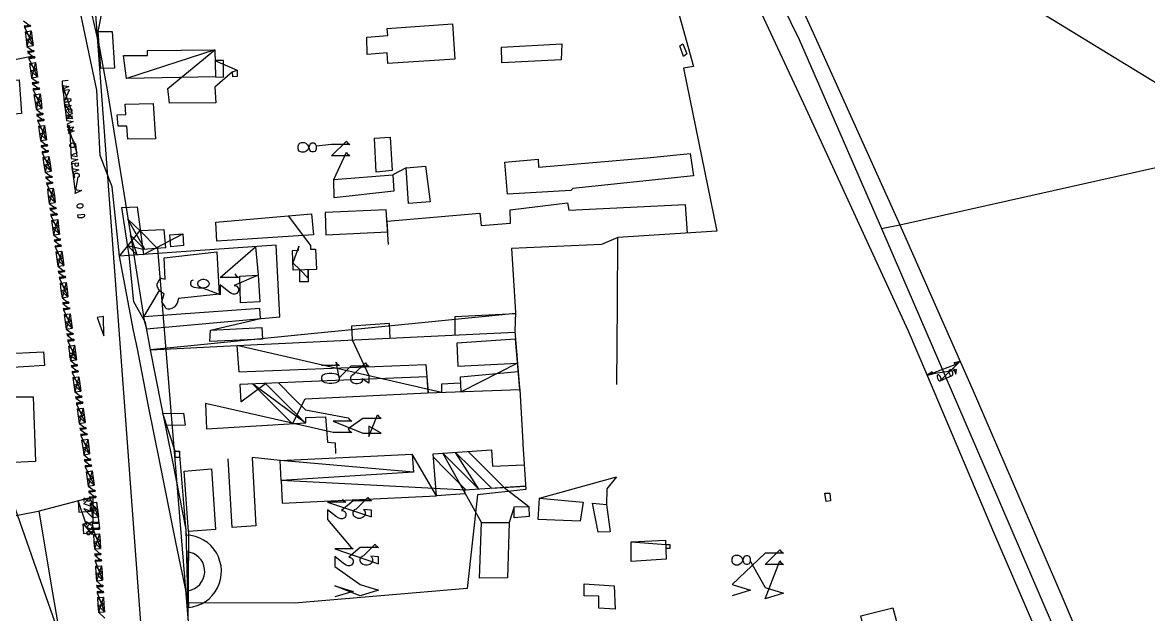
# Model space of a CAD drawing. Header units: metres. Extents: x 0 to 805, y 0 to 1107.
# Drawn here: x 180.3 to 508.9, y 259.1 to 432 of the extents above; entities that cross this region are included whole.
import ezdxf

# ---------------------------------------------------------------- set-up
doc = ezdxf.new("R2010")
doc.units = ezdxf.units.M
for name, color, linetype in [('GUIDES', 8, 'Continuous'), ('PLOTS_FINAL', 1, 'Continuous'), ('ROADS', 7, 'Continuous')]:
    doc.layers.add(name, color=color, linetype=linetype)

msp = doc.modelspace()

# ---------------------------------------------------------------- linework, layer by layer
at = {"layer": 'GUIDES'}
for points in [[(182.62, 430.9), (180.78, 430.96), (182.56, 431.21), (182.62, 430.9)], [(180.84, 430.64), (182.62, 430.9), (180.78, 430.96), (180.84, 430.64)], [(305.81, 431.6), (306.51, 421.24), (286.89, 420.04), (286.7, 423.15), (280.92, 422.64), (280.79, 427.66), (286.89, 428.23), (286.7, 430.26), (305.81, 431.6)], [(183.13, 427.34), (181.03, 429.25), (182.81, 429.5), (183.13, 427.34)], [(181.35, 427.09), (183.13, 427.34), (181.03, 429.25), (181.35, 427.09)], [(183.38, 425.25), (181.35, 427.09), (183.13, 427.34), (183.38, 425.25)], [(206.43, 429.37), (207.19, 418.64), (203.19, 418.51), (202.37, 429.37), (206.43, 429.37)], [(181.6, 424.99), (183.38, 425.25), (181.35, 427.09), (181.6, 424.99)], [(236.4, 423.98), (236.59, 416.1), (210.62, 415.66), (209.73, 422.39), (216.78, 422.39), (216.78, 423.85), (236.4, 423.98)], [(337.69, 425.75), (337.56, 421.05), (320.22, 420.23), (320.1, 424.74), (337.69, 425.75)], [(373.06, 425.75), (374.2, 422.83), (373.18, 422.01), (372.17, 425.12), (373.06, 425.75)], [(183.63, 423.47), (181.86, 423.59), (183.57, 423.85), (183.63, 423.47)], [(181.86, 423.21), (183.63, 423.47), (181.86, 423.59), (181.86, 423.21)], [(183.89, 421.69), (182.05, 421.82), (183.83, 422.07), (183.89, 421.69)], [(182.11, 421.44), (183.89, 421.69), (182.05, 421.82), (182.11, 421.44)], [(184.4, 418.2), (182.3, 420.04), (184.08, 420.29), (184.4, 418.2)], [(182.62, 417.94), (184.4, 418.2), (182.3, 420.04), (182.62, 417.94)], [(184.71, 416.1), (182.62, 417.94), (184.4, 418.2), (184.71, 416.1)], [(182.94, 415.85), (184.71, 416.1), (182.62, 417.94), (182.94, 415.85)], [(242.94, 418.07), (242.94, 416.23), (241.67, 416.1), (241.55, 417.56), (242.94, 418.07)], [(184.97, 414.32), (183.13, 414.39), (184.9, 414.64), (184.97, 414.32)], [(183.19, 414.07), (184.97, 414.32), (183.13, 414.39), (183.19, 414.07)], [(185.22, 412.55), (183.38, 412.67), (185.16, 412.93), (185.22, 412.55)], [(183.44, 412.29), (185.22, 412.55), (183.38, 412.67), (183.44, 412.29)], [(185.73, 408.99), (183.63, 410.89), (185.41, 411.15), (185.73, 408.99)], [(183.95, 408.74), (185.73, 408.99), (183.63, 410.89), (183.95, 408.74)], [(185.98, 406.89), (183.95, 408.74), (185.73, 408.99), (185.98, 406.89)], [(184.27, 406.64), (185.98, 406.89), (183.95, 408.74), (184.27, 406.64)], [(192.46, 409.56), (194.3, 409.75), (194.37, 409.31), (194.3, 409.05), (194.11, 408.93), (193.92, 408.8), (193.67, 408.74), (193.29, 408.67), (192.97, 408.67), (192.78, 408.74), (192.59, 408.86), (192.52, 409.05), (192.46, 409.56)], [(218.43, 408.29), (219.13, 398), (211, 397.88), (210.75, 401.69), (208.21, 401.75), (207.89, 404.99), (210.43, 405.12), (210.3, 408.16), (218.43, 408.29)], [(186.24, 405.12), (184.46, 405.24), (186.24, 405.5), (186.24, 405.12)], [(184.52, 404.86), (186.24, 405.12), (184.46, 405.24), (184.52, 404.86)], [(186.49, 403.4), (184.71, 403.46), (186.49, 403.72), (186.49, 403.4)], [(184.78, 403.15), (186.49, 403.4), (184.71, 403.46), (184.78, 403.15)], [(187, 399.85), (184.97, 401.69), (186.75, 401.94), (187, 399.85)], [(185.29, 399.59), (187, 399.85), (184.97, 401.69), (185.29, 399.59)], [(187.32, 397.75), (185.29, 399.59), (187, 399.85), (187.32, 397.75)], [(185.54, 397.5), (187.32, 397.75), (185.29, 399.59), (185.54, 397.5)], [(287.58, 398.51), (288.22, 388.73), (283.52, 388.29), (283.08, 398.19), (287.58, 398.51)], [(187.57, 395.97), (185.79, 396.1), (187.51, 396.35), (187.57, 395.97)], [(185.79, 395.72), (187.57, 395.97), (185.79, 396.1), (185.79, 395.72)], [(187.83, 394.19), (186.05, 394.32), (187.76, 394.57), (187.83, 394.19)], [(195.89, 396.42), (195.76, 396.54), (195.57, 396.61), (195.38, 396.67), (195.13, 396.73), (194.68, 396.67), (194.43, 396.54), (194.24, 396.48), (194.11, 396.35), (194.05, 396.16), (194.05, 395.91), (194.18, 395.78), (194.37, 395.65), (194.56, 395.59), (194.81, 395.53), (195.26, 395.59), (195.51, 395.72), (195.7, 395.78), (195.83, 395.97), (195.89, 396.1), (195.89, 396.42)], [(186.05, 393.94), (187.83, 394.19), (186.05, 394.32), (186.05, 393.94)], [(188.33, 390.7), (186.24, 392.54), (188.02, 392.8), (188.33, 390.7)], [(186.56, 390.45), (188.33, 390.7), (186.24, 392.54), (186.56, 390.45)], [(375.21, 393.69), (376.17, 387.21), (340.92, 383.53), (340.35, 382.95), (321.81, 381.81), (321.05, 391.21), (330.76, 392.03), (330.89, 389.69), (362.58, 392.42), (375.21, 393.69)], [(188.65, 388.54), (186.56, 390.45), (188.33, 390.7), (188.65, 388.54)], [(186.87, 388.29), (188.65, 388.54), (186.56, 390.45), (186.87, 388.29)], [(297.93, 390.07), (299.27, 379.59), (292.98, 379.14), (292.28, 389.49), (297.93, 390.07)], [(188.91, 386.83), (187.06, 386.89), (188.84, 387.15), (188.91, 386.83)], [(187.13, 386.57), (188.91, 386.83), (187.06, 386.89), (187.13, 386.57)], [(189.1, 385.05), (187.32, 385.18), (189.1, 385.37), (189.1, 385.05)], [(187.38, 384.8), (189.1, 385.05), (187.32, 385.18), (187.38, 384.8)], [(288.35, 387.46), (288.66, 382.7), (271.26, 380.73), (271.14, 386.13), (288.35, 387.46)], [(189.6, 381.49), (187.57, 383.4), (189.29, 383.59), (189.6, 381.49)], [(187.83, 381.24), (189.6, 381.49), (187.57, 383.4), (187.83, 381.24)], [(189.86, 379.4), (187.83, 381.24), (189.6, 381.49), (189.86, 379.4)], [(188.08, 379.14), (189.86, 379.4), (187.83, 381.24), (188.08, 379.14)], [(190.11, 377.62), (188.27, 377.75), (190.05, 378), (190.11, 377.62)], [(197.99, 378.64), (197.86, 378.83), (197.67, 378.89), (197.48, 378.95), (197.22, 379.02), (196.78, 378.95), (196.53, 378.83), (196.33, 378.76), (196.21, 378.57), (196.14, 378.45), (196.14, 378.19), (196.27, 378.06), (196.46, 377.94), (196.65, 377.87), (196.91, 377.81), (197.35, 377.87), (197.6, 378), (197.8, 378.06), (197.92, 378.26), (197.99, 378.38), (197.99, 378.64)], [(188.33, 377.37), (190.11, 377.62), (188.27, 377.75), (188.33, 377.37)], [(190.37, 375.84), (188.52, 375.97), (190.3, 376.22), (190.37, 375.84)], [(188.59, 375.59), (190.37, 375.84), (188.52, 375.97), (188.59, 375.59)], [(196.46, 375.78), (198.3, 376.03), (198.37, 375.52), (198.3, 375.27), (198.11, 375.14), (197.92, 375.02), (197.67, 374.95), (197.29, 374.89), (196.97, 374.95), (196.78, 374.95), (196.59, 375.08), (196.53, 375.27), (196.46, 375.78)], [(264.6, 376.1), (265.23, 369.94), (237.04, 368.16), (236.72, 373.68), (257.87, 375.52), (264.6, 376.1)], [(190.81, 372.35), (188.78, 374.19), (190.56, 374.45), (190.81, 372.35)], [(189.03, 372.1), (190.81, 372.35), (188.78, 374.19), (189.03, 372.1)], [(191.13, 370.19), (189.03, 372.1), (190.81, 372.35), (191.13, 370.19)], [(189.35, 370), (191.13, 370.19), (189.03, 372.1), (189.35, 370)], [(191.32, 368.41), (189.54, 368.54), (191.32, 368.79), (191.32, 368.41)], [(189.6, 368.22), (191.32, 368.41), (189.54, 368.54), (189.6, 368.22)], [(227.13, 370.25), (227.32, 366.89), (223.58, 366.44), (223.26, 370), (227.13, 370.25)], [(191.57, 366.7), (189.79, 366.76), (191.51, 367.02), (191.57, 366.7)], [(189.79, 366.44), (191.57, 366.7), (189.79, 366.76), (189.79, 366.44)], [(192.08, 363.14), (189.98, 365.05), (191.76, 365.24), (192.08, 363.14)], [(190.3, 362.89), (192.08, 363.14), (189.98, 365.05), (190.3, 362.89)], [(192.33, 361.05), (190.3, 362.89), (192.08, 363.14), (192.33, 361.05)], [(190.56, 360.79), (192.33, 361.05), (190.3, 362.89), (190.56, 360.79)], [(192.59, 359.27), (190.75, 359.4), (192.52, 359.59), (192.59, 359.27)], [(190.81, 359.01), (192.59, 359.27), (190.75, 359.4), (190.81, 359.01)], [(192.84, 357.49), (191, 357.62), (192.78, 357.87), (192.84, 357.49)], [(191.06, 357.24), (192.84, 357.49), (191, 357.62), (191.06, 357.24)], [(193.29, 354), (191.25, 355.84), (193.03, 356.09), (193.29, 354)], [(191.51, 353.74), (193.29, 354), (191.25, 355.84), (191.51, 353.74)], [(193.54, 351.84), (191.51, 353.74), (193.29, 354), (193.54, 351.84)], [(191.83, 351.59), (193.54, 351.84), (191.51, 353.74), (191.83, 351.59)], [(193.79, 350.06), (192.02, 350.19), (193.73, 350.44), (193.79, 350.06)], [(192.02, 349.87), (193.79, 350.06), (192.02, 350.19), (192.02, 349.87)], [(194.05, 348.35), (192.21, 348.41), (193.99, 348.66), (194.05, 348.35)], [(192.27, 348.09), (194.05, 348.35), (192.21, 348.41), (192.27, 348.09)], [(194.49, 344.79), (192.46, 346.7), (194.24, 346.89), (194.49, 344.79)], [(192.78, 344.54), (194.49, 344.79), (192.46, 346.7), (192.78, 344.54)], [(203.95, 346.12), (202.11, 345.81), (204.02, 340.47), (203.95, 346.12)], [(194.81, 342.7), (192.78, 344.54), (194.49, 344.79), (194.81, 342.7)], [(193.03, 342.44), (194.81, 342.7), (192.78, 344.54), (193.03, 342.44)], [(250.12, 342.89), (250.31, 339.52), (235.01, 338.82), (235.13, 342.12), (250.12, 342.89)], [(195.06, 340.92), (193.22, 341.04), (195, 341.23), (195.06, 340.92)], [(193.29, 340.66), (195.06, 340.92), (193.22, 341.04), (193.29, 340.66)], [(195.26, 339.14), (193.48, 339.27), (195.26, 339.52), (195.26, 339.14)], [(193.54, 338.89), (195.26, 339.14), (193.48, 339.27), (193.54, 338.89)], [(186.43, 335.77), (186.68, 331.84), (174.49, 331.01), (174.24, 335.2), (186.43, 335.77)], [(195.76, 335.58), (193.73, 337.49), (195.45, 337.74), (195.76, 335.58)], [(193.99, 335.39), (195.76, 335.58), (193.73, 337.49), (193.99, 335.39)], [(195.83, 334.95), (193.99, 335.39), (195.76, 335.58), (195.83, 334.95)], [(194.05, 334.69), (195.83, 334.95), (193.99, 335.39), (194.05, 334.69)], [(196.02, 333.49), (194.05, 334.69), (195.83, 334.95), (196.02, 333.49)], [(194.3, 333.23), (196.02, 333.49), (194.05, 334.69), (194.3, 333.23)], [(196.27, 331.71), (194.49, 331.84), (196.27, 332.09), (196.27, 331.71)], [(452.49, 332.15), (452.24, 332.66), (454.02, 333.11), (452.49, 332.15)], [(194.56, 331.52), (196.27, 331.71), (194.49, 331.84), (194.56, 331.52)], [(196.53, 330), (194.75, 330.06), (196.46, 330.31), (196.53, 330)], [(194.75, 329.74), (196.53, 330), (194.75, 330.06), (194.75, 329.74)], [(446.08, 329.42), (445.83, 329.93), (444.3, 328.98), (446.08, 329.42)], [(448.24, 327.39), (448.43, 327.58), (448.43, 327.84), (448.3, 328.28), (448.24, 328.53), (447.99, 328.85), (447.79, 329.04), (447.54, 329.04), (447.41, 328.98), (447.29, 328.85), (447.22, 328.53), (447.35, 328.15), (447.48, 327.9), (447.67, 327.52), (447.92, 327.33), (448.11, 327.33), (448.24, 327.39)], [(451.67, 328.85), (451.86, 329.04), (451.86, 329.3), (451.8, 329.74), (451.67, 329.93), (451.41, 330.31), (451.22, 330.5), (450.97, 330.5), (450.84, 330.44), (450.72, 330.31), (450.72, 330), (450.78, 329.61), (450.91, 329.36), (451.1, 328.98), (451.35, 328.79), (451.54, 328.79), (451.67, 328.85)], [(197.03, 326.44), (195, 328.34), (196.72, 328.53), (197.03, 326.44)], [(195.26, 326.19), (197.03, 326.44), (195, 328.34), (195.26, 326.19)], [(197.35, 324.34), (195.26, 326.19), (197.03, 326.44), (197.35, 324.34)], [(195.57, 324.09), (197.35, 324.34), (195.26, 326.19), (195.57, 324.09)], [(183.44, 322.69), (184.08, 303.77), (175.63, 303.39), (175.19, 322.69), (183.44, 322.69)], [(197.6, 322.57), (195.76, 322.69), (197.54, 322.95), (197.6, 322.57)], [(195.83, 322.31), (197.6, 322.57), (195.76, 322.69), (195.83, 322.31)], [(197.86, 320.79), (196.02, 320.91), (197.8, 321.17), (197.86, 320.79)], [(196.08, 320.53), (197.86, 320.79), (196.02, 320.91), (196.08, 320.53)], [(198.3, 317.3), (196.27, 319.14), (198.05, 319.39), (198.3, 317.3)], [(196.59, 317.04), (198.3, 317.3), (196.27, 319.14), (196.59, 317.04)], [(198.62, 315.14), (196.59, 317.04), (198.3, 317.3), (198.62, 315.14)], [(196.84, 314.88), (198.62, 315.14), (196.59, 317.04), (196.84, 314.88)], [(198.87, 313.42), (197.03, 313.49), (198.81, 313.74), (198.87, 313.42)], [(197.1, 313.17), (198.87, 313.42), (197.03, 313.49), (197.1, 313.17)], [(199.13, 311.64), (197.29, 311.71), (199.07, 311.96), (199.13, 311.64)], [(197.35, 311.39), (199.13, 311.64), (197.29, 311.71), (197.35, 311.39)], [(199.64, 308.09), (197.54, 309.99), (199.32, 310.25), (199.64, 308.09)], [(197.86, 307.83), (199.64, 308.09), (197.54, 309.99), (197.86, 307.83)], [(199.89, 305.99), (197.86, 307.83), (199.64, 308.09), (199.89, 305.99)], [(198.18, 305.74), (199.89, 305.99), (197.86, 307.83), (198.18, 305.74)], [(226.12, 306.75), (226.12, 304.98), (224.85, 304.98), (224.85, 306.75), (226.12, 306.75)], [(294.06, 305.87), (294.44, 300.66), (255.77, 298.25), (255.52, 304.02), (294.06, 305.87)], [(200.14, 304.21), (198.37, 304.34), (200.14, 304.6), (200.14, 304.21)], [(198.43, 303.96), (200.14, 304.21), (198.37, 304.34), (198.43, 303.96)], [(200.4, 302.44), (198.62, 302.56), (200.34, 302.82), (200.4, 302.44)], [(198.62, 302.25), (200.4, 302.44), (198.62, 302.56), (198.62, 302.25)], [(200.91, 298.94), (198.87, 300.79), (200.59, 301.04), (200.91, 298.94)], [(199.13, 298.69), (200.91, 298.94), (198.87, 300.79), (199.13, 298.69)], [(227.45, 300.98), (235.45, 301.67), (236.59, 283.89), (228.72, 283.32), (227.45, 300.98)], [(201.22, 296.85), (199.13, 298.69), (200.91, 298.94), (201.22, 296.85)], [(199.45, 296.59), (201.22, 296.85), (199.13, 298.69), (199.45, 296.59)], [(201.48, 295.07), (199.64, 295.13), (201.41, 295.39), (201.48, 295.07)], [(199.7, 294.82), (201.48, 295.07), (199.64, 295.13), (199.7, 294.82)], [(201.73, 293.29), (199.89, 293.42), (201.67, 293.67), (201.73, 293.29)], [(199.95, 293.04), (201.73, 293.29), (199.89, 293.42), (199.95, 293.04)], [(343.91, 291.9), (343.02, 286.37), (330.83, 286.88), (331.21, 293.04), (343.91, 291.9)], [(415.98, 294.5), (416.11, 292.28), (414.84, 292.09), (414.52, 294.5), (415.98, 294.5)], [(202.18, 289.74), (200.14, 291.64), (201.92, 291.9), (202.18, 289.74)], [(200.46, 289.55), (202.18, 289.74), (200.14, 291.64), (200.46, 289.55)], [(202.49, 287.64), (200.46, 289.55), (202.18, 289.74), (202.49, 287.64)], [(200.72, 287.39), (202.49, 287.64), (200.46, 289.55), (200.72, 287.39)], [(328.1, 290.63), (328.16, 287.7), (323.84, 287.32), (323.84, 290.5), (328.1, 290.63)], [(350.77, 291.26), (351.85, 283.26), (348.29, 283.13), (346.7, 291.58), (350.77, 291.26)], [(200.65, 286.05), (200.84, 282.94), (198.24, 282.69), (198.05, 285.61), (200.65, 286.05)], [(202.62, 285.8), (200.84, 286.05), (202.62, 286.18), (202.62, 285.8)], [(200.84, 285.67), (202.62, 285.8), (200.84, 286.05), (200.84, 285.67)], [(322.38, 285.93), (321.81, 269.8), (313.68, 269.67), (314.25, 285.93), (322.38, 285.93)], [(202.75, 284.02), (200.91, 284.28), (202.68, 284.4), (202.75, 284.02)], [(200.97, 283.89), (202.75, 284.02), (200.91, 284.28), (200.97, 283.89)], [(202.94, 280.47), (201.03, 282.5), (202.81, 282.62), (202.94, 280.47)], [(201.16, 280.34), (202.94, 280.47), (201.03, 282.5), (201.16, 280.34)], [(203.07, 278.37), (201.16, 280.34), (202.94, 280.47), (203.07, 278.37)], [(201.29, 278.24), (203.07, 278.37), (201.16, 280.34), (201.29, 278.24)], [(367.98, 280.85), (368.17, 275.26), (357.94, 274.56), (357.94, 280.34), (367.98, 280.85)], [(203.19, 276.59), (201.41, 276.78), (203.19, 276.91), (203.19, 276.59)], [(201.41, 276.46), (203.19, 276.59), (201.41, 276.78), (201.41, 276.46)], [(203.32, 274.81), (201.48, 275), (203.26, 275.13), (203.32, 274.81)], [(201.54, 274.69), (203.32, 274.81), (201.48, 275), (201.54, 274.69)], [(203.51, 271.26), (201.61, 273.23), (203.38, 273.35), (203.51, 271.26)], [(201.73, 271.13), (203.51, 271.26), (201.61, 273.23), (201.73, 271.13)], [(203.64, 269.1), (201.73, 271.13), (203.51, 271.26), (203.64, 269.1)], [(201.86, 268.97), (203.64, 269.1), (201.73, 271.13), (201.86, 268.97)], [(203.76, 267.32), (201.92, 267.57), (203.7, 267.7), (203.76, 267.32)], [(201.99, 267.19), (203.76, 267.32), (201.92, 267.57), (201.99, 267.19)], [(352.99, 267.51), (353.24, 260.65), (348.54, 260.97), (348.54, 264.46), (344.23, 264.59), (344.23, 268.02), (352.99, 267.51)], [(203.89, 265.54), (202.05, 265.8), (203.83, 265.92), (203.89, 265.54)], [(202.11, 265.42), (203.89, 265.54), (202.05, 265.8), (202.11, 265.42)], [(204.08, 261.99), (202.18, 264.02), (203.95, 264.15), (204.08, 261.99)], [(202.3, 261.86), (204.08, 261.99), (202.18, 264.02), (202.3, 261.86)], [(204.21, 259.83), (202.3, 261.86), (204.08, 261.99), (204.21, 259.83)], [(202.43, 259.76), (204.21, 259.83), (202.3, 261.86), (202.43, 259.76)], [(434.33, 261.03), (437.13, 250.49), (427.54, 248.27), (425, 258.75), (434.33, 261.03)]]:
    msp.add_lwpolyline(points, close=True, dxfattribs=at)
at = {"layer": 'PLOTS_FINAL'}
for points in [[(266.06, 395.91), (265.8, 396.48), (265.3, 396.73), (264.79, 396.73), (264.28, 396.48), (264.03, 396.1), (263.77, 395.27), (263.52, 394.7), (263.01, 394.26), (262.5, 394.07), (261.74, 394.07), (261.23, 394.26), (260.98, 394.45), (260.72, 395.08), (260.72, 395.91), (260.98, 396.48), (261.23, 396.73), (261.74, 396.92), (262.5, 396.92), (263.01, 396.73), (263.52, 396.29), (263.77, 395.72), (264.03, 394.89), (264.28, 394.45), (264.79, 394.26), (265.3, 394.26), (265.8, 394.45), (266.06, 395.08), (266.06, 395.91)], [(272.85, 328.28), (272.6, 328.92), (271.84, 329.3), (270.57, 329.49), (269.8, 329.49), (268.53, 329.3), (267.77, 328.92), (267.52, 328.28), (267.52, 327.9), (267.77, 327.26), (268.53, 326.88), (269.8, 326.69), (270.57, 326.69), (271.84, 326.88), (272.6, 327.26), (272.85, 327.9), (272.85, 328.28)], [(392.74, 275.39), (392.49, 276.02), (391.98, 276.21), (391.47, 276.21), (390.96, 276.02), (390.71, 275.58), (390.45, 274.81), (390.2, 274.18), (389.69, 273.8), (389.18, 273.54), (388.42, 273.54), (387.91, 273.8), (387.66, 273.99), (387.41, 274.56), (387.41, 275.39), (387.66, 276.02), (387.91, 276.21), (388.42, 276.4), (389.18, 276.4), (389.69, 276.21), (390.2, 275.83), (390.45, 275.19), (390.71, 274.37), (390.96, 273.99), (391.47, 273.8), (391.98, 273.8), (392.49, 273.99), (392.74, 274.56), (392.74, 275.39)]]:
    msp.add_lwpolyline(points, close=True, dxfattribs=at)
at = {"layer": 'ROADS'}
for points in [[(440.05, 558.66), (410.65, 522.27), (379.72, 483.28), (396.99, 447.6), (406.96, 427.02), (431.03, 371.78), (436.36, 372.92), (512.88, 390.07), (540.63, 396.23), (386.9, 490.27), (394.58, 483.22), (411.92, 504.81), (410.58, 506.27), (421.25, 519.35), (420.43, 520.37), (430.4, 533.13), (428.24, 535.42), (443.79, 554.34), (440.81, 556.94)], [(348.73, 481.7), (349.69, 477.51), (345.24, 476.36), (344.1, 480.55), (358.45, 482.9), (376.1, 419.15), (373.25, 418.64), (382.96, 371.02), (354.07, 369.17), (349.31, 367.14), (323.02, 365.94), (324.22, 347.39), (324.03, 341.87), (325.37, 325.3), (325.43, 324.79), (324.22, 339.52), (307.08, 338.31), (307.4, 331.58), (324.8, 332.47), (308.35, 324.15), (308.09, 328.53), (324.99, 330.06)], [(388.61, 478.14), (411.54, 427.85), (436.36, 372.92), (457.76, 324.41), (483.67, 264.46), (512.06, 197.28)], [(380.74, 467.41), (408.93, 406.89), (426.78, 368.16), (438.78, 341.93), (444.11, 329.42), (463.67, 283.13), (486.72, 229.67)], [(224.78, 122.48), (199.7, 462.08)], [(198.94, 441.12), (202.75, 424.48), (205.03, 412.29), (212.78, 364.03), (215.83, 344.98), (216.53, 342.5), (255.39, 346), (254.37, 366.95), (211.45, 363.9), (208.65, 363.71), (206.49, 383.97), (202.94, 393.11), (201.99, 412.23), (193.29, 453.38)], [(206.43, 429.37), (207.19, 418.64), (203.19, 418.51), (202.37, 429.37), (204.02, 437.63), (204.02, 435.66), (202.68, 435.66), (202.68, 437.63)], [(180.59, 432.42), (182.62, 430.9), (180.78, 430.96), (182.56, 431.21), (180.84, 430.64), (183.38, 425.25), (181.35, 427.09), (183.13, 427.34), (181.03, 429.25), (182.81, 429.5), (181.6, 424.99), (183.63, 423.47), (181.86, 423.59), (183.57, 423.85), (181.86, 423.21), (183.89, 421.69), (182.05, 421.82), (183.83, 422.07), (182.11, 421.44), (184.71, 416.1), (182.62, 417.94), (184.4, 418.2), (182.3, 420.04), (184.08, 420.29), (182.94, 415.85), (184.97, 414.32), (183.13, 414.39), (184.9, 414.64), (183.19, 414.07), (185.22, 412.55), (183.38, 412.67), (185.16, 412.93), (183.44, 412.29), (185.98, 406.89), (183.95, 408.74), (185.73, 408.99), (183.63, 410.89), (185.41, 411.15), (184.27, 406.64), (186.24, 405.12), (184.46, 405.24), (186.24, 405.5), (184.52, 404.86), (186.49, 403.4), (184.71, 403.46), (186.49, 403.72), (184.78, 403.15), (187.32, 397.75), (185.29, 399.59), (187, 399.85), (184.97, 401.69), (186.75, 401.94), (185.54, 397.5), (187.57, 395.97), (185.79, 396.1), (187.51, 396.35), (185.79, 395.72), (187.83, 394.19), (186.05, 394.32), (187.76, 394.57), (186.05, 393.94), (188.65, 388.54), (186.56, 390.45), (188.33, 390.7), (186.24, 392.54), (188.02, 392.8), (186.87, 388.29), (188.91, 386.83), (187.06, 386.89), (188.84, 387.15), (187.13, 386.57), (189.1, 385.05), (187.32, 385.18), (189.1, 385.37), (187.38, 384.8), (189.86, 379.4), (187.83, 381.24), (189.6, 381.49), (187.57, 383.4), (189.29, 383.59), (188.08, 379.14), (190.11, 377.62), (188.27, 377.75), (190.05, 378), (188.33, 377.37), (190.37, 375.84), (188.52, 375.97), (190.3, 376.22), (188.59, 375.59), (191.13, 370.19), (189.03, 372.1), (190.81, 372.35), (188.78, 374.19), (190.56, 374.45), (189.35, 370), (191.32, 368.41), (189.54, 368.54), (191.32, 368.79), (189.6, 368.22), (191.57, 366.7), (189.79, 366.76), (191.51, 367.02), (189.79, 366.44), (192.33, 361.05), (190.3, 362.89), (192.08, 363.14), (189.98, 365.05), (191.76, 365.24), (190.56, 360.79), (192.59, 359.27), (190.75, 359.4), (192.52, 359.59), (190.81, 359.01), (192.84, 357.49), (191, 357.62), (192.78, 357.87), (191.06, 357.24), (193.54, 351.84), (191.51, 353.74), (193.29, 354), (191.25, 355.84), (193.03, 356.09), (191.83, 351.59), (193.79, 350.06), (192.02, 350.19), (193.73, 350.44), (192.02, 349.87), (194.05, 348.35), (192.21, 348.41), (193.99, 348.66), (192.27, 348.09), (194.81, 342.7), (192.78, 344.54), (194.49, 344.79), (192.46, 346.7), (194.24, 346.89), (193.03, 342.44), (195.06, 340.92), (193.22, 341.04), (195, 341.23), (193.29, 340.66), (195.26, 339.14), (193.48, 339.27), (195.26, 339.52), (193.54, 338.89), (196.02, 333.49), (194.05, 334.69), (195.83, 334.95), (193.99, 335.39), (195.76, 335.58), (193.73, 337.49), (195.45, 337.74), (194.3, 333.23), (196.27, 331.71), (194.49, 331.84), (196.27, 332.09), (194.56, 331.52), (196.53, 330), (194.75, 330.06), (196.46, 330.31), (194.75, 329.74), (197.35, 324.34), (195.26, 326.19), (197.03, 326.44), (195, 328.34), (196.72, 328.53), (195.57, 324.09), (197.6, 322.57), (195.76, 322.69), (197.54, 322.95), (195.83, 322.31), (197.86, 320.79), (196.02, 320.91), (197.8, 321.17), (196.08, 320.53), (198.62, 315.14), (196.59, 317.04), (198.3, 317.3), (196.27, 319.14), (198.05, 319.39), (196.84, 314.88), (198.87, 313.42), (197.03, 313.49), (198.81, 313.74), (197.1, 313.17), (199.13, 311.64), (197.29, 311.71), (199.07, 311.96), (197.35, 311.39), (199.89, 305.99), (197.86, 307.83), (199.64, 308.09), (197.54, 309.99), (199.32, 310.25), (198.18, 305.74), (200.14, 304.21), (198.37, 304.34), (200.14, 304.6), (198.43, 303.96), (200.4, 302.44), (198.62, 302.56), (200.34, 302.82), (198.62, 302.25), (201.22, 296.85), (199.13, 298.69), (200.91, 298.94), (198.87, 300.79), (200.59, 301.04), (199.45, 296.59), (201.48, 295.07), (199.64, 295.13), (201.41, 295.39), (199.7, 294.82), (201.73, 293.29), (199.89, 293.42), (201.67, 293.67), (199.95, 293.04), (202.49, 287.64), (200.46, 289.55), (202.18, 289.74), (200.14, 291.64), (201.92, 291.9), (202.62, 285.8), (200.84, 286.05), (202.62, 286.18), (202.75, 284.02), (200.91, 284.28), (202.68, 284.4), (200.97, 283.89), (203.07, 278.37), (201.16, 280.34), (202.94, 280.47), (201.03, 282.5), (202.81, 282.62), (201.29, 278.24), (203.19, 276.59), (201.41, 276.78), (203.19, 276.91), (201.41, 276.46), (203.32, 274.81), (201.48, 275), (203.26, 275.13), (201.54, 274.69), (203.64, 269.1), (201.73, 271.13), (203.51, 271.26), (201.61, 273.23), (203.38, 273.35), (201.86, 268.97), (203.76, 267.32), (201.92, 267.57), (203.7, 267.7), (201.99, 267.19), (203.89, 265.54), (202.05, 265.8), (203.83, 265.92), (202.11, 265.42), (204.21, 259.83), (202.3, 261.86), (204.08, 261.99), (202.18, 264.02), (203.95, 264.15), (202.43, 259.76), (204.34, 258.05)], [(305.81, 431.6), (306.51, 421.24), (286.89, 420.04), (286.7, 423.15), (280.92, 422.64), (280.79, 427.66), (286.89, 428.23), (286.7, 430.26)], [(236.59, 416.1), (238.94, 415.97), (239.01, 420.86), (236.47, 420.86), (242.94, 418.07), (242.94, 416.23), (241.67, 416.1), (241.55, 417.56), (236.4, 413.05), (236.72, 408.54), (223.2, 408.42), (222.69, 412.67), (236.4, 423.98), (210.62, 415.66), (209.73, 422.39), (216.78, 422.39), (216.78, 423.85)], [(182.94, 422.01), (163.12, 418.07), (135.82, 413.12), (179.32, 415.28), (180.02, 405.43), (176.65, 405.12), (175.76, 414.89)], [(193.67, 415.02), (191.83, 414.83), (191.89, 413.94), (194.81, 405.31), (193.03, 404.73), (194.87, 404.61), (193.1, 404.04), (195, 403.91), (192.78, 406.51), (194.62, 406.77), (194.68, 406.13), (194.62, 405.88), (194.56, 405.81), (194.43, 405.75), (194.24, 405.69), (194.05, 405.75), (193.92, 405.81), (193.86, 406), (193.79, 406.64), (192.59, 408.1), (194.49, 407.72), (192.78, 406.96), (192.46, 409.56), (194.3, 409.75), (194.37, 409.31), (194.3, 409.05), (194.11, 408.93), (193.92, 408.8), (193.67, 408.74), (193.29, 408.67), (192.97, 408.67), (192.78, 408.74), (192.59, 408.86), (192.52, 409.05), (193.99, 412.29), (192.14, 412.1), (192.27, 411.21), (191.95, 413.62), (193.86, 413.24), (192.08, 412.48), (193.16, 403.4), (195.06, 403.02), (193.29, 402.26), (196.14, 393.94), (194.37, 393.18), (196.27, 392.8), (195.89, 396.42), (195.76, 396.54), (195.57, 396.61), (195.38, 396.67), (195.13, 396.73), (194.68, 396.67), (194.43, 396.54), (194.24, 396.48), (194.11, 396.35), (194.05, 396.16), (194.05, 395.91), (194.18, 395.78), (194.37, 395.65), (194.56, 395.59), (194.81, 395.53), (195.26, 395.59), (195.51, 395.72), (195.7, 395.78), (195.83, 395.97), (195.89, 396.1), (193.48, 400.73), (195.38, 400.35), (193.6, 399.59), (195.26, 401.37), (193.86, 401.18), (193.6, 401.24), (193.54, 401.31), (193.41, 401.43), (193.41, 401.56), (193.48, 401.69), (193.54, 401.81), (193.79, 401.88), (193.99, 401.94), (194.49, 392.29), (196.4, 391.97), (194.62, 391.21), (195.57, 383.21), (197.48, 382.89), (195.7, 382.07), (196.53, 386.89), (196.72, 386.95), (196.91, 387.15), (196.97, 387.27), (196.91, 387.59), (196.78, 387.72), (196.59, 387.78), (196.46, 387.84), (196.14, 387.91), (195.7, 387.84), (195.45, 387.72), (195.32, 387.65), (195.13, 387.53), (195.06, 387.34), (195.13, 387.08), (195.19, 386.95), (195.38, 386.83), (195.57, 386.76), (194.81, 389.3), (196.72, 388.99), (195, 388.16), (194.68, 390.76), (196.53, 391.02), (196.59, 390.38), (196.53, 390.13), (196.46, 390.07), (196.27, 390), (196.08, 389.94), (195.89, 390), (195.83, 390.07), (195.7, 390.26), (195.64, 390.89)], [(218.43, 408.29), (219.13, 398), (211, 397.88), (210.75, 401.69), (208.21, 401.75), (207.89, 404.99), (210.43, 405.12), (210.3, 408.16)], [(297.93, 390.07), (299.27, 379.59), (292.98, 379.14), (292.28, 389.49), (288.35, 387.46), (288.66, 382.7), (271.26, 380.73), (271.14, 386.13), (274.82, 394.07), (275.07, 393.69), (275.84, 393.05), (270.44, 393.05), (274.82, 397.37), (275.07, 396.92), (275.84, 396.35), (270.44, 396.35), (266.06, 395.91), (265.8, 396.48), (265.3, 396.73), (264.79, 396.73), (264.28, 396.48), (264.03, 396.1), (263.77, 395.27), (263.52, 394.7), (263.01, 394.26), (262.5, 394.07), (261.74, 394.07), (261.23, 394.26), (260.98, 394.45), (260.72, 395.08), (260.72, 395.91), (260.98, 396.48), (261.23, 396.73), (261.74, 396.92), (262.5, 396.92), (263.01, 396.73), (263.52, 396.29), (263.77, 395.72), (264.03, 394.89), (264.28, 394.45), (264.79, 394.26), (265.3, 394.26), (265.8, 394.45), (266.06, 395.08)], [(375.21, 393.69), (376.17, 387.21), (340.92, 383.53), (340.35, 382.95), (321.81, 381.81), (321.05, 391.21), (330.76, 392.03), (330.89, 389.69), (362.58, 392.42)], [(228.72, 255.64), (228.21, 280.08), (228.02, 283.89), (224.21, 303.77), (220.85, 320.15), (217.67, 336.35), (216.15, 344.35), (212.84, 350.38), (211.45, 363.9), (209.29, 378), (213.73, 378.19), (215.58, 364.22), (227.13, 370.25), (227.32, 366.89), (223.58, 366.44), (223.26, 370)], [(287.14, 367.14), (286.44, 377.3), (268.6, 376.54), (268.85, 370), (286.89, 370.89), (286.7, 374), (313.75, 376.29), (314.13, 372.73), (322.76, 373.37), (322.64, 377.3), (339.4, 379.33), (339.72, 377.18), (373.69, 378.83), (374.26, 370.44)], [(264.6, 376.1), (265.23, 369.94), (237.04, 368.16), (236.72, 373.68), (257.87, 375.52), (264.34, 366.89), (264.34, 365.75), (265.8, 365.75), (266.06, 359.84), (259.26, 359.65), (259.14, 365.43), (260.85, 365.49), (260.91, 366.63), (259.2, 361.81), (261.3, 359.71), (263.64, 357.36), (263.64, 359.78), (263.64, 356.22), (261.23, 356.22), (261.23, 359.71)], [(308.16, 326.63), (302.57, 326.38), (302.63, 323.96), (242.88, 337.68), (243.45, 329.93), (298.06, 332.09), (298.7, 323.84), (298.44, 328.47), (271.65, 327.39), (243.71, 326.31), (244.02, 321.23), (251.2, 326.57), (256.02, 321.74), (262.76, 315.07), (247.45, 326.44), (252.28, 321.61), (259.07, 314.82), (262.82, 322.06), (262.88, 322.06), (298.51, 323.84), (325.43, 324.79), (326.32, 309.29), (326.38, 308.85), (327.21, 295.58), (313.11, 294.05), (310.13, 266.69), (259.71, 262.43), (228.72, 262.49), (225.04, 280.21), (220.34, 303.58), (217.04, 319.96), (213.86, 336.66), (212.72, 342), (208.65, 363.71), (214.62, 371.21), (221.54, 371.52), (221.99, 366.13), (215.38, 365.68), (211.07, 366.76), (212.59, 365.24), (213.73, 364.09), (211.83, 369.87), (215.26, 366.44), (216.02, 365.75), (211.07, 374.57), (214.69, 371.02), (219.7, 365.94), (228.72, 255.64)], [(431.03, 371.78), (462.72, 298.37), (486.59, 242.94), (513.2, 181.98), (523.87, 157.59)], [(353.75, 326.25), (354.01, 349.81), (354.07, 369.17)], [(250.12, 342.89), (250.31, 339.52), (235.01, 338.82), (235.13, 342.12), (249.74, 345.49), (249.61, 348.41), (215.7, 346), (220.27, 353.74), (219.89, 354.32), (219.64, 354.95), (219.64, 355.59), (219.89, 356.22), (220.21, 356.79), (220.78, 357.3), (221.93, 357.05), (221.61, 363.21), (237.04, 364.98), (237.74, 352.6), (225.8, 351.33), (225.48, 350.06), (225.04, 349.43), (224.53, 348.85), (223.89, 348.47), (223.2, 348.22), (222.75, 348.22), (222.37, 348.35), (222.12, 348.6), (221.93, 348.98), (220.97, 350.38), (221.61, 352.66), (220.21, 353.74)], [(242.31, 358.57), (242.56, 358.19), (243.32, 357.55), (237.99, 357.55), (248.34, 366.51), (249.04, 358.32), (249.61, 350.38), (243.9, 350.12), (243.71, 357.94), (249.04, 358.19), (242.05, 355.14), (242.31, 355.14), (242.82, 354.95), (243.07, 354.7), (243.32, 354.32), (243.32, 353.49), (243.07, 353.11), (242.82, 352.86), (242.31, 352.66), (241.8, 352.66), (241.29, 352.86), (240.53, 353.3), (237.99, 355.33), (237.99, 352.47), (232.97, 354.38), (232.21, 354.57), (231.7, 355.01), (231.45, 355.59), (231.45, 355.84), (231.7, 356.41), (232.21, 356.86), (232.97, 357.05), (233.23, 357.05), (233.99, 356.86), (234.5, 356.41), (234.75, 355.84), (234.75, 355.59), (234.5, 355.01), (233.99, 354.57), (232.97, 354.38), (231.7, 354.38), (230.43, 354.57), (229.67, 355.01), (229.42, 355.59), (229.42, 356.03), (229.67, 356.67), (230.18, 356.86)], [(306.57, 340.66), (306.57, 346.12), (324.16, 347.01), (217.67, 336.35), (242.88, 337.68), (297.55, 340.28), (324.03, 341.55)], [(287.65, 339.77), (287.46, 344.09), (276.34, 343.27), (276.47, 339.27), (281.42, 328.92), (281.42, 326.69), (279.39, 327.9), (279.39, 327.26), (279.14, 326.88), (278.88, 326.69), (278.12, 326.5), (277.61, 326.5), (276.85, 326.69), (276.34, 327.07), (276.09, 327.71), (276.09, 328.28), (276.34, 328.92), (276.6, 329.11), (277.11, 329.36), (280.41, 332.6), (280.66, 332.15), (281.42, 331.58), (276.09, 331.58), (272.85, 328.28), (272.6, 328.92), (271.84, 329.3), (270.57, 329.49), (269.8, 329.49), (268.53, 329.3), (267.77, 328.92), (267.52, 328.28), (267.52, 327.9), (267.77, 327.26), (268.53, 326.88), (269.8, 326.69), (270.57, 326.69), (271.84, 326.88), (272.6, 327.26), (272.85, 327.9), (271.84, 332.79), (272.09, 332.34), (272.85, 331.77), (267.52, 331.77)], [(451.99, 330.95), (452.68, 329.3), (452.87, 330.63), (451.92, 330.25), (446.08, 329.42), (445.83, 329.93), (444.3, 328.98), (452.49, 332.15), (452.24, 332.66), (454.02, 333.11), (448.24, 327.39), (448.43, 327.58), (448.43, 327.84), (448.3, 328.28), (448.24, 328.53), (447.99, 328.85), (447.79, 329.04), (447.54, 329.04), (447.41, 328.98), (447.29, 328.85), (447.22, 328.53), (447.35, 328.15), (447.48, 327.9), (447.67, 327.52), (447.92, 327.33), (448.11, 327.33), (451.67, 328.85), (451.86, 329.04), (451.86, 329.3), (451.8, 329.74), (451.67, 329.93), (451.41, 330.31), (451.22, 330.5), (450.97, 330.5), (450.84, 330.44), (450.72, 330.31), (450.72, 330), (450.78, 329.61), (450.91, 329.36), (451.1, 328.98), (451.35, 328.79), (451.54, 328.79)], [(255.01, 326.76), (259.77, 321.93), (262.88, 318.82), (275.39, 316.53), (275.65, 316.15), (276.41, 315.52), (271.01, 315.52), (279.65, 312.09), (284.98, 312.09), (281.42, 314.12), (281.42, 311.07), (283.96, 317.36), (284.22, 316.98), (284.98, 316.34), (279.65, 316.34), (275.39, 313.29), (275.65, 312.85), (276.41, 312.28), (271.01, 312.28), (233.67, 320.72), (233.99, 313.36), (263.01, 315.07), (262.95, 316.6), (268.72, 316.79), (269.36, 309.42), (271.58, 309.23), (271.65, 306.12)], [(183.44, 322.69), (184.08, 303.77), (175.63, 303.39), (175.19, 322.69), (173.09, 322.5), (173.09, 318.37), (175.32, 318.44)], [(227.45, 300.98), (235.45, 301.67), (236.59, 283.89), (228.72, 283.32), (228.66, 266.05), (229.61, 266.3), (230.5, 266.69), (231.26, 267.19), (232.02, 267.89), (232.59, 268.65), (233.04, 269.48), (233.36, 270.43), (233.48, 271.38), (233.42, 272.34), (233.23, 273.29), (232.91, 274.24), (232.4, 275.07), (231.77, 275.77), (231.01, 276.4), (230.18, 276.91), (229.23, 277.23), (228.28, 277.42), (228.72, 261.16), (230.05, 261.35), (231.32, 261.73), (232.53, 262.24), (233.74, 262.94), (234.75, 263.7), (235.7, 264.65), (236.53, 265.73), (237.23, 266.88), (237.74, 268.08), (238.12, 269.35), (238.31, 270.69), (238.37, 272.02), (238.24, 273.35), (237.93, 274.62), (237.48, 275.89), (236.91, 277.1), (236.15, 278.18), (235.26, 279.2), (234.31, 280.08), (233.16, 280.85), (232.02, 281.42), (230.75, 281.86), (229.42, 282.18), (228.15, 282.31), (226.12, 306.75), (226.12, 304.98), (224.85, 304.98), (224.85, 306.75), (221.29, 317.8), (227.32, 317.93), (227.77, 314.37), (222.05, 314.25)], [(300.22, 305.04), (303.9, 301.36), (309.81, 295.45), (255.77, 298.25), (256.09, 291.58), (301.11, 293.74), (294.06, 305.87), (294.44, 300.66), (255.52, 304.02), (247.33, 304.91), (248.4, 284.97), (241.48, 284.53), (240.34, 304.6)], [(310.38, 306.69), (314.89, 302.25), (320.92, 296.21), (328.1, 290.63), (328.16, 287.7), (323.84, 287.32), (323.84, 290.5), (322.38, 285.93), (321.81, 269.8), (313.68, 269.67), (314.25, 285.93), (303.01, 306.18), (307.59, 301.67), (313.49, 295.71), (306.7, 306.44), (311.21, 301.93), (317.18, 295.96), (327.14, 296.59), (309.3, 295.45), (309.43, 294.31), (301.11, 293.74), (300.16, 305.99), (317.18, 307.14), (317.43, 302.44), (326.76, 302.82)], [(343.91, 291.9), (343.02, 286.37), (330.83, 286.88), (331.21, 293.04), (353.69, 299.26), (350.89, 295.83), (350.77, 291.26), (351.85, 283.26), (348.29, 283.13), (346.7, 291.58)], [(153.98, 283.26), (184.9, 289.23), (200.78, 293.42), (200.84, 285.67), (202.62, 285.8), (200.65, 286.05), (200.84, 282.94), (198.24, 282.69), (198.05, 285.61), (200.59, 282.5), (200.72, 282.56), (200.84, 282.75), (200.72, 283.13), (200.46, 283.26), (200.02, 283.32), (199.57, 283.32), (199.26, 283.26), (199.07, 283.13), (199, 282.94), (199, 282.88), (199.07, 282.62), (199.26, 282.5), (199.51, 282.43), (199.57, 282.43), (199.89, 282.5), (200.02, 282.62), (200.14, 282.88), (200.14, 282.94), (200.02, 283.13), (199.89, 283.26), (199.57, 283.32), (200.84, 284.78), (200.84, 283.77), (199, 284.47), (200.4, 286.12), (200.46, 286.12), (200.72, 285.93), (200.84, 285.8), (200.84, 285.55), (200.72, 285.42), (200.65, 285.29), (200.46, 285.23), (200.27, 285.23), (200.14, 285.29), (199.89, 285.48), (199, 286.18), (199, 285.16), (196.59, 292.34), (196.78, 288.97), (201.35, 289.36), (200.08, 290.24), (200.08, 289.23), (198.18, 289.93), (200.72, 287.39), (202.49, 287.64), (200.46, 289.55), (202.18, 289.74), (200.08, 291.64), (200.08, 290.69), (198.18, 291.39), (199.64, 292.97), (199.7, 292.97), (199.89, 292.91), (199.95, 292.85), (200.08, 292.72), (200.08, 292.4), (199.95, 292.28), (199.89, 292.21), (199.7, 292.15), (199.51, 292.15), (199.32, 292.21), (199.07, 292.34), (198.18, 293.04), (198.18, 292.09)], [(201.73, 222.74), (176.78, 294.05)], [(273.68, 292.91), (273.93, 292.53), (274.69, 291.9), (269.36, 291.9), (282.12, 287.58), (282.12, 289.61), (279.84, 289.8), (280.09, 289.61), (280.35, 288.97), (280.35, 288.4), (280.09, 287.77), (279.58, 287.39), (278.82, 287.13), (278.31, 287.13), (277.55, 287.39), (277.04, 287.77), (276.79, 288.4), (276.79, 288.97), (277.04, 289.61), (277.3, 289.8), (277.81, 289.99), (281.11, 293.29), (281.36, 292.85), (282.12, 292.28), (276.79, 292.28), (273.42, 289.48), (273.68, 289.48), (274.19, 289.23), (274.44, 289.04), (274.69, 288.66), (274.69, 287.83), (274.44, 287.39), (274.19, 287.2), (273.68, 287.01), (273.17, 287.01), (272.66, 287.2), (271.9, 287.64), (269.36, 289.67), (269.36, 286.82), (275.77, 279.26), (276.03, 278.88), (276.79, 278.24), (271.46, 278.24), (284.22, 273.92), (284.22, 275.96), (281.93, 276.15), (282.19, 275.96), (282.44, 275.32), (282.44, 274.75), (282.19, 274.12), (281.68, 273.73), (280.92, 273.54), (280.41, 273.54), (279.65, 273.73), (279.14, 274.12), (278.88, 274.75), (278.88, 275.32), (279.14, 275.96), (279.39, 276.15), (279.9, 276.34), (283.2, 279.64), (283.46, 279.2), (284.22, 278.62), (278.88, 278.62), (275.52, 275.83), (275.77, 275.83), (276.28, 275.58), (276.54, 275.39), (276.79, 275), (276.79, 274.18), (276.54, 273.8), (276.28, 273.54), (275.77, 273.35), (275.27, 273.35), (274.76, 273.54), (274, 273.99), (271.46, 276.02), (271.46, 273.16), (278.88, 267.83), (284.22, 266.18), (278.88, 264.53), (271.46, 267.45), (276.79, 265.8), (271.46, 264.21)], [(185.03, 289.29), (189.03, 265.42), (192.65, 244.52)], [(367.98, 280.85), (368.17, 275.26), (357.94, 274.56), (357.94, 280.34), (368.04, 279.58), (369.25, 279.58), (369.25, 278.37), (368.04, 278.37)], [(392.74, 275.39), (392.49, 276.02), (391.98, 276.21), (391.47, 276.21), (390.96, 276.02), (390.71, 275.58), (390.45, 274.81), (390.2, 274.18), (389.69, 273.8), (389.18, 273.54), (388.42, 273.54), (387.91, 273.8), (387.66, 273.99), (387.41, 274.56), (387.41, 275.39), (387.66, 276.02), (387.91, 276.21), (388.42, 276.4), (389.18, 276.4), (389.69, 276.21), (390.2, 275.83), (390.45, 275.19), (390.71, 274.37), (390.96, 273.99), (391.47, 273.8), (391.98, 273.8), (392.49, 273.99), (392.74, 274.56), (397.06, 267), (402.39, 265.35), (397.06, 263.7), (401.38, 274.75), (401.63, 274.31), (402.39, 273.73), (397.06, 273.73), (401.38, 277.99), (401.63, 277.61), (402.39, 276.97), (397.06, 276.97), (387.41, 267.83), (392.74, 266.24), (387.41, 264.59)], [(434.33, 261.03), (437.13, 250.49), (427.54, 248.27), (425, 258.75)]]:
    msp.add_lwpolyline(points, dxfattribs=at)

doc.saveas('drawing.dxf')
